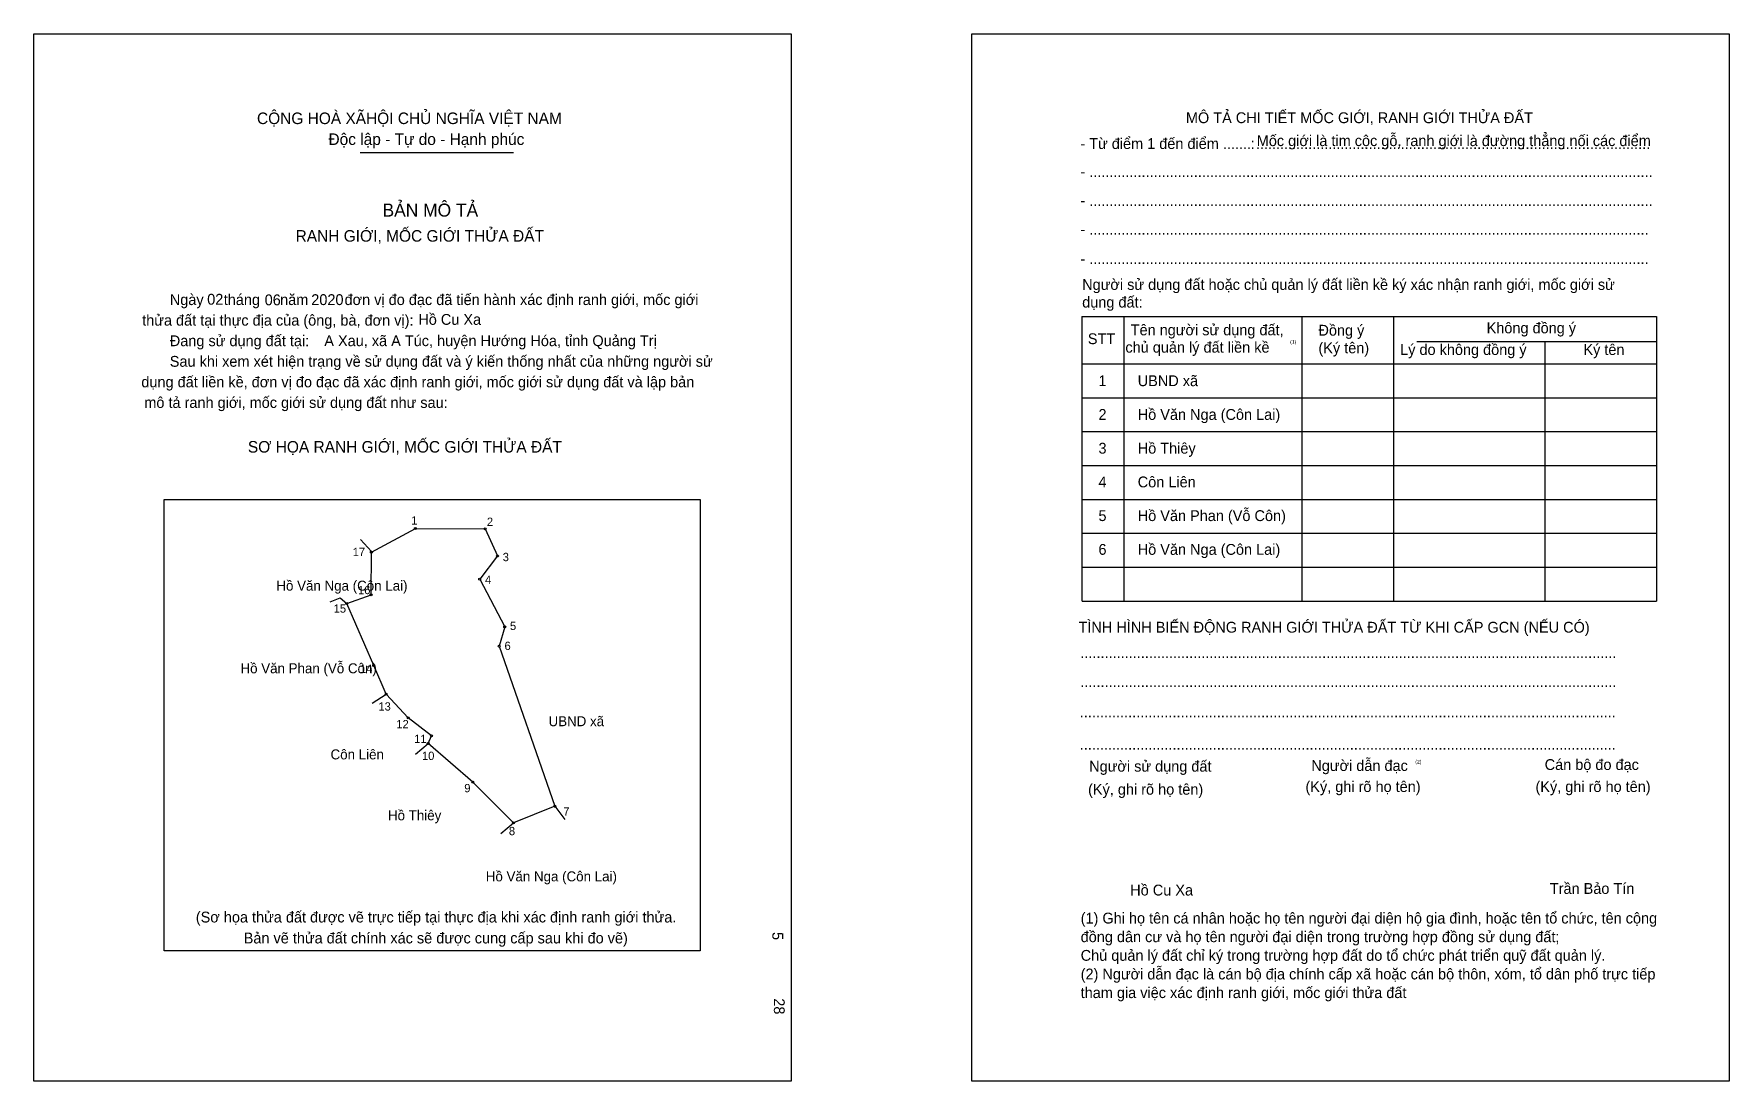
# Model space of a CAD drawing. Extents: x 550883 to 551389, y 1822811 to 1823124.
import ezdxf

# ---------------------------------------------------------------- set-up
doc = ezdxf.new("R2010")
doc.units = 0
for name, color, linetype in [('bmtKhungInTrang1', 7, 'Continuous'), ('bmtKhungInTrang2', 7, 'Continuous'), ('bmtNoiDung', 7, 'Continuous'), ('bmtTemplate', 7, 'Continuous'), ('CanhThua', 7, 'Continuous'), ('MocDinhThua', 7, 'Continuous'), ('RauThua', 7, 'Continuous'), ('SoHieuDinhThua', 7, 'Continuous'), ('TenChuLanCan', 7, 'Continuous')]:
    doc.layers.add(name, color=color, linetype=linetype)

msp = doc.modelspace()

# ---------------------------------------------------------------- linework, layer by layer
at = {"layer": 'bmtKhungInTrang1'}
msp.add_lwpolyline([(550883.22, 1823123.58), (551109.11, 1823123.58), (551109.11, 1822811.15), (550883.22, 1822811.15)], close=True, dxfattribs=at)
at = {"layer": 'bmtKhungInTrang2'}
msp.add_lwpolyline([(551162.97, 1823123.58), (551388.86, 1823123.58), (551388.86, 1822811.15), (551162.97, 1822811.15)], close=True, dxfattribs=at)
at = {"layer": 'bmtTemplate'}
for p, q in [((550980.56, 1823088.17), (551026.24, 1823088.17)), ((551208.29, 1823039.31), (551208.29, 1822954.37)), ((551261.43, 1823039.31), (551261.43, 1822954.37)), ((551288.76, 1823039.41), (551288.76, 1822954.37)), ((551367.23, 1823039.31), (551367.23, 1822954.37)), ((551295.7, 1823031.83), (551367.23, 1823031.83)), ((551195.9, 1823025.15), (551367.23, 1823025.15)), ((551195.9, 1823015.04), (551367.23, 1823015.04)), ((551195.9, 1823004.93), (551367.23, 1823004.93)), ((551195.9, 1822994.82), (551367.23, 1822994.82)), ((551195.9, 1822984.71), (551367.23, 1822984.71)), ((551195.9, 1822974.6), (551367.23, 1822974.6)), ((551195.9, 1822964.48), (551367.23, 1822964.48)), ((551195.9, 1822954.37), (551367.23, 1822954.37))]:
    msp.add_line(p, q, dxfattribs=at)
for points in [[(551195.79, 1823039.31), (551367.23, 1823039.31)], [(551195.79, 1823039.31), (551195.79, 1822954.37)], [(551333.89, 1823031.73), (551333.89, 1822954.37)]]:
    msp.add_lwpolyline(points, dxfattribs=at)
msp.add_lwpolyline([(550922.08, 1822850.06), (550922.08, 1822984.7), (551081.91, 1822984.7), (551081.91, 1822850.06)], close=True, dxfattribs=at)
at = {"layer": 'CanhThua'}
for p, q in [((550983.87, 1822968.99), (550997, 1822976)), ((550997, 1822976), (551017.85, 1822975.94)), ((551017.85, 1822975.94), (551021.48, 1822967.81)), ((550983.77, 1822956.23), (550983.87, 1822968.99)), ((551021.48, 1822967.81), (551016.18, 1822960.93)), ((551016.18, 1822960.93), (551023.64, 1822946.7)), ((550976.51, 1822953.6), (550983.77, 1822956.23)), ((550984.57, 1822935.15), (550976.51, 1822953.6)), ((551023.64, 1822946.7), (551022.01, 1822940.92)), ((551022.01, 1822940.92), (551038.62, 1822893.13)), ((550988.29, 1822926.62), (550984.57, 1822935.15)), ((550994.83, 1822919.49), (550988.29, 1822926.62)), ((551001.85, 1822914.15), (550994.83, 1822919.49)), ((551000.84, 1822911.91), (551001.85, 1822914.15)), ((551014.17, 1822900.37), (551000.84, 1822911.91)), ((551026.29, 1822888.18), (551014.17, 1822900.37)), ((551038.62, 1822893.13), (551026.29, 1822888.18))]:
    msp.add_line(p, q, dxfattribs=at)
at = {"layer": 'MocDinhThua'}
for centre in [(550997, 1822976), (551017.85, 1822975.94), (550983.87, 1822968.99), (551021.48, 1822967.81), (551016.18, 1822960.93), (550983.77, 1822956.23), (550976.51, 1822953.6), (551023.64, 1822946.7), (551022.01, 1822940.92), (550984.57, 1822935.15), (550988.29, 1822926.62), (550994.83, 1822919.49), (551000.84, 1822911.91), (551001.85, 1822914.15), (551014.17, 1822900.37), (551038.62, 1822893.13), (551026.29, 1822888.18)]:
    msp.add_circle(centre, 0.297, dxfattribs=at)
at = {"layer": 'RauThua'}
for p, q in [((550980.68, 1822972.77), (550983.87, 1822969.19)), ((550983.87, 1822968.99), (550983.87, 1822969.19)), ((550971.61, 1822954.11), (550974.57, 1822955.35)), ((550974.57, 1822955.35), (550976.51, 1822953.6)), ((550984.14, 1822923.91), (550988.29, 1822926.62)), ((550984.14, 1822923.91), (550988.29, 1822926.62)), ((550997.07, 1822908.71), (551000.84, 1822911.91)), ((550997.07, 1822908.71), (551000.84, 1822911.91)), ((551038.62, 1822893.13), (551041.62, 1822889.22)), ((551022.49, 1822884.97), (551026.29, 1822888.18))]:
    msp.add_line(p, q, dxfattribs=at)

# ---------------------------------------------------------------- texts
at = {"layer": 'bmtNoiDung'}
for s, height, p in [('02', 3.232, (550934.91, 1823042.79)), ('06', 3.232, (550952.05, 1823042.61)), ('2020', 3.232, (550965.95, 1823042.68)), ('Hồ Cu Xa', 3.232, (550997.88, 1823036.78)), ('A Xau, xã A Túc, huyện Hướng Hóa, tỉnh Quảng Trị', 3.232, (550969.84, 1823030.42)), ('1', 3.23, (551200.76, 1823018.48)), ('UBND xã ', 3.232, (551212.46, 1823018.48)), ('2', 3.23, (551200.76, 1823008.42)), ('Hồ Văn Nga (Côn Lai) ', 3.232, (551212.46, 1823008.42)), ('3', 3.23, (551200.76, 1822998.35)), ('Hồ Thiêy ', 3.232, (551212.46, 1822998.35)), ('4', 3.23, (551200.76, 1822988.29)), ('Côn Liên ', 3.232, (551212.46, 1822988.29)), ('5', 3.23, (551200.76, 1822978.23)), ('Hồ Văn Phan (Vỗ Côn) ', 3.232, (551212.46, 1822978.23)), ('6', 3.23, (551200.76, 1822968.16)), ('Hồ Văn Nga (Côn Lai) ', 3.232, (551212.46, 1822968.16)), ('Hồ Cu Xa', 3.232, (551210.23, 1822866.52))]:
    msp.add_text(s, height=height, dxfattribs=at).set_placement(p)
for s, height, p in [('5', 3.23, (551103.48, 1822855.62)), ('28', 3.232, (551103.94, 1822835.84))]:
    msp.add_text(s, height=height, rotation=270, dxfattribs=at).set_placement(p)
at = {"layer": 'bmtTemplate'}
for s, height, p in [('CỘNG HOÀ XÃHỘI CHỦ NGHĨA VIỆT NAM', 3.4475, (550949.76, 1823096.67)), ('MÔ TẢ CHI TIẾT MỐC GIỚI, RANH GIỚI THỬA ĐẤT', 3.2308, (551226.84, 1823096.95)), ('Độc lập - Tự do - Hạnh phúc', 3.4475, (550971.08, 1823090.44)), ('- Từ điểm 1 đến điểm .......', 3.2308, (551195.35, 1823089.24)), ('Mốc giới là tim cộc gỗ, ranh giới là đường thẳng nối các điểm', 3.2308, (551247.97, 1823090.1)), (':', 3.23, (551246.11, 1823089.24)), ('..................................................................................................', 3.2308, (551247.7, 1823089.24)), ('- ............................................................................................................................................', 3.23082, (551195.35, 1823080.87)), ('BẢN MÔ TẢ', 3.878, (550987.21, 1823069.07)), ('- ............................................................................................................................................', 3.23082, (551195.35, 1823072.27)), ('RANH GIỚI, MỐC GIỚI THỬA ĐẤT', 3.4475, (550961.28, 1823061.59)), ('- ...........................................................................................................................................', 3.23082, (551195.35, 1823063.68)), ('- ...........................................................................................................................................', 3.23082, (551195.35, 1823054.88)), ('Người sử dụng đất hoặc chủ quản lý đất liền kề ký xác nhận ranh giới, mốc giới sử', 3.2308, (551195.9, 1823047.2)), ('Ngày     tháng     năm         đơn vị đo đạc đã tiến hành xác định ranh giới, mốc giới ', 3.232, (550923.75, 1823042.68)), ('dụng đất:', 3.231, (551195.9, 1823041.94)), ('thửa đất tại thực địa của (ông, bà, đơn vị):', 3.232, (550915.51, 1823036.54)), ('Tên người sử dụng đất,', 3.2308, (551210.37, 1823033.65)), ('Đồng ý', 3.231, (551266.37, 1823033.55)), ('Không đồng ý', 3.2308, (551316.54, 1823034.25)), ('Đang sử dụng đất tại:', 3.232, (550923.75, 1823030.41)), ('STT', 3.231, (551197.59, 1823031.02)), ('chủ quản lý đất liền kề', 3.2308, (551208.79, 1823028.48)), ('(1)', 1.077, (551257.93, 1823031.14)), ('(Ký tên)', 3.231, (551266.37, 1823028.29)), ('Sau khi xem xét hiện trạng về sử dụng đất và ý kiến thống nhất của những người sử ', 3.232, (550923.75, 1823024.27)), ('Lý do không đồng ý', 3.2308, (551290.74, 1823027.78)), ('Ký tên', 3.231, (551345.41, 1823027.78)), ('dụng đất liền kề, đơn vị đo đạc đã xác định ranh giới, mốc giới sử dụng đất và lập bản', 3.232, (550915.27, 1823018.13)), ('mô tả ranh giới, mốc giới sử dụng đất như sau:', 3.232, (550916.15, 1823011.99)), ('SƠ HỌA RANH GIỚI, MỐC GIỚI THỬA ĐẤT', 3.4475, (550947.04, 1822998.66)), ('TÌNH HÌNH BIẾN ĐỘNG RANH GIỚI THỬA ĐẤT TỪ KHI CẤP GCN (NẾU CÓ)', 3.2308, (551194.81, 1822944.94)), ('.....................................................................................................................................', 3.23567, (551195.35, 1822937.34)), ('.....................................................................................................................................', 3.23567, (551195.35, 1822928.75)), ('.....................................................................................................................................', 3.23567, (551195.18, 1822919.65)), ('.....................................................................................................................................', 3.23567, (551195.18, 1822910.04)), ('Người sử dụng đất', 3.2308, (551197.99, 1822903.47)), ('Người dẫn đạc', 3.2308, (551264.25, 1822903.67)), ('(2)', 1.077, (551295.28, 1822905.9)), ('Cán bộ đo đạc', 3.2308, (551333.85, 1822903.97)), ('(Ký, ghi rõ họ tên)', 3.2308, (551262.5, 1822897.4)), ('(Ký, ghi rõ họ tên)', 3.2308, (551331.11, 1822897.4)), ('(Ký, ghi rõ họ tên)', 3.2308, (551197.66, 1822896.59)), ('Trần Bảo Tín', 3.2308, (551335.39, 1822867)), ('(Sơ họa thửa đất được vẽ trực tiếp tại thực địa khi xác định ranh giới thửa.', 3.232, (550931.51, 1822858.47)), ('(1) Ghi họ tên cá nhân hoặc họ tên người đại diện hộ gia đình, hoặc tên tổ chức, tên cộng', 3.2308, (551195.45, 1822858.16)), ('Bản vẽ thửa đất chính xác sẽ được cung cấp sau khi đo vẽ)', 3.232, (550945.8, 1822852.22)), ('đồng dân cư và họ tên người đại diện trong trường hợp đồng sử dụng đất;', 3.2308, (551195.45, 1822852.6)), ('Chủ quản lý đất chỉ ký trong trường hợp đất do tổ chức phát triển quỹ đất quản lý.', 3.2308, (551195.45, 1822847.04)), ('(2) Người dẫn đạc là cán bộ địa chính cấp xã hoặc cán bộ thôn, xóm, tổ dân phố trực tiếp', 3.2308, (551195.45, 1822841.48)), ('tham gia việc xác định ranh giới, mốc giới thửa đất', 3.2308, (551195.45, 1822835.92))]:
    msp.add_text(s, height=height, dxfattribs=at).set_placement(p)
at = {"layer": 'SoHieuDinhThua'}
for s, height, p in [('1', 2.48, (550995.76, 1822977.17)), ('2', 2.48, (551018.33, 1822976.77)), ('17', 2.478, (550978.31, 1822967.78)), ('3', 2.48, (551023.06, 1822966.27)), ('4', 2.48, (551017.77, 1822959.48)), ('16', 2.478, (550979.9, 1822956.42)), ('15', 2.478, (550972.64, 1822950.91)), ('5', 2.48, (551025.22, 1822945.72)), ('6', 2.48, (551023.6, 1822939.76)), ('14', 2.478, (550980.46, 1822932.91)), ('13', 2.478, (550985.98, 1822921.69)), ('12', 2.478, (550991.33, 1822916.42)), ('11', 2.478, (550996.64, 1822912)), ('10', 2.478, (550998.98, 1822906.95)), ('9', 2.48, (551011.59, 1822897.32)), ('7', 2.48, (551041.12, 1822890.35)), ('8', 2.48, (551024.9, 1822884.51))]:
    msp.add_text(s, height=height, dxfattribs=at).set_placement(p)
at = {"layer": 'TenChuLanCan'}
for s, height, p in [('Hồ Văn Nga (Côn Lai)', 2.9733, (550955.54, 1822957.47)), ('Hồ Văn Phan (Vỗ Côn)', 2.9733, (550944.84, 1822932.82)), ('UBND xã', 2.973, (551036.73, 1822917.03)), ('Côn Liên', 2.973, (550971.71, 1822907.13)), ('Hồ Thiêy', 2.973, (550988.83, 1822888.95)), ('Hồ Văn Nga (Côn Lai)', 2.9733, (551018.01, 1822870.74))]:
    msp.add_text(s, height=height, dxfattribs=at).set_placement(p)

doc.saveas('drawing.dxf')
